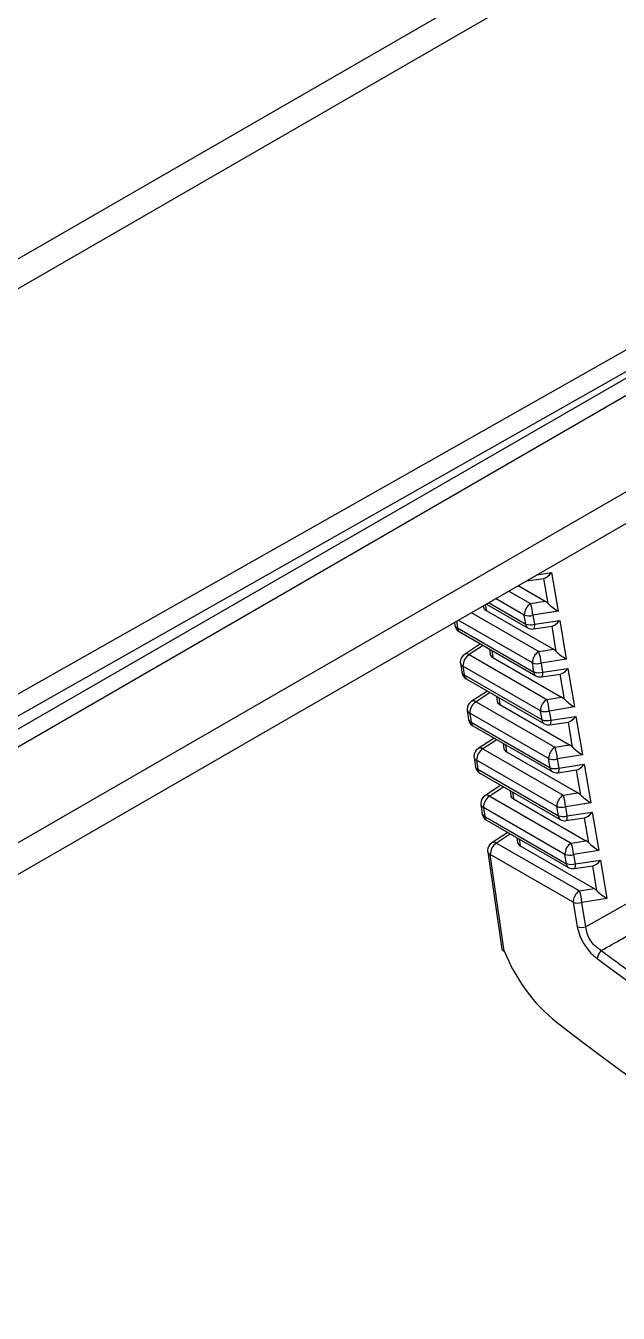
# Model space of a CAD drawing. Extents: x 7 to 113, y 1 to 87.
# Drawn here: x 78.434 to 79.092, y 64.143 to 65.572 of the extents above; entities that cross this region are included whole.
import ezdxf

# ---------------------------------------------------------------- set-up
doc = ezdxf.new("R2010")
doc.units = 0
doc.header["$MEASUREMENT"] = 0
doc.layers.add('OBJECT', color=7, linetype='CONTINUOUS')

msp = doc.modelspace()

# ---------------------------------------------------------------- linework, layer by layer
at = {"layer": 'OBJECT'}
for p, q in [((80.7464, 66.6527), (77.4344, 64.7407)), ((77.4344, 64.708), (80.7464, 66.62)), ((76.3586, 63.598), (79.1297, 65.1977)), ((79.1192, 65.1718), (76.3492, 63.5727)), ((76.353, 63.4687), (79.223, 65.1254)), ((76.3319, 63.4212), (79.2556, 65.109)), ((78.9902, 64.9557), (79.0096, 64.9585)), ((79.0019, 64.9625), (79.018, 64.9648)), ((79.0143, 64.9304), (79.0095, 64.9585)), ((79.018, 64.9648), (79.0253, 64.922)), ((78.9705, 64.9444), (78.9947, 64.9304)), ((78.9809, 64.9504), (79.011, 64.933)), ((78.9423, 64.9281), (78.9425, 64.9265)), ((78.9445, 64.9294), (78.9454, 64.9229)), ((78.9457, 64.93), (78.9915, 64.9036)), ((78.9482, 64.9315), (78.9894, 64.9077)), ((78.9877, 64.9177), (78.956, 64.936)), ((78.9947, 64.9304), (79.011, 64.933)), ((78.929, 64.9204), (79.0038, 64.8772)), ((78.9454, 64.9229), (79.0201, 64.8798)), ((78.9894, 64.9077), (78.9877, 64.9177)), ((79.0253, 64.922), (78.9973, 64.9175)), ((78.9973, 64.9175), (78.999, 64.9075)), ((78.9103, 64.9096), (78.9107, 64.9066)), ((78.9125, 64.9109), (78.9136, 64.9035)), ((78.9136, 64.9035), (78.9985, 64.8545)), ((78.9968, 64.8646), (78.9145, 64.9121)), ((78.9156, 64.8994), (79.0005, 64.8504)), ((78.9979, 64.9023), (79.0186, 64.9053)), ((78.999, 64.9075), (79.0271, 64.9116)), ((79.0233, 64.8773), (79.0186, 64.9053)), ((79.0271, 64.9116), (79.0343, 64.8689)), ((78.9393, 64.8857), (78.9213, 64.874)), ((78.9423, 64.884), (78.9267, 64.8738)), ((78.9267, 64.8738), (79.0128, 64.8241)), ((78.9492, 64.88), (78.9501, 64.8742)), ((78.9519, 64.8785), (78.953, 64.8706)), ((78.953, 64.8706), (79.0291, 64.8267)), ((79.0038, 64.8772), (79.0201, 64.8798)), ((78.9169, 64.8642), (78.9183, 64.8543)), ((79.0058, 64.8114), (78.9197, 64.8611)), ((78.9197, 64.8611), (78.9212, 64.8512)), ((78.9985, 64.8545), (78.9968, 64.8646)), ((79.0343, 64.8689), (79.0064, 64.8644)), ((79.0064, 64.8644), (79.0081, 64.8543)), ((79.0081, 64.8543), (79.0361, 64.8584)), ((79.0361, 64.8584), (79.0434, 64.8157)), ((78.9212, 64.8512), (79.0075, 64.8013)), ((78.9232, 64.847), (79.0096, 64.7972)), ((79.007, 64.8491), (79.0277, 64.8521)), ((79.0324, 64.8241), (79.0276, 64.8521)), ((78.9468, 64.8334), (78.9289, 64.8217)), ((78.9499, 64.8316), (78.9343, 64.8214)), ((78.9568, 64.8276), (78.9577, 64.8219)), ((78.9343, 64.8214), (79.0218, 64.7709)), ((78.9594, 64.8261), (78.9606, 64.8183)), ((78.9606, 64.8183), (79.0381, 64.7735)), ((79.0128, 64.8241), (79.0291, 64.8267)), ((79.0434, 64.8157), (79.0154, 64.8112)), ((78.9245, 64.8119), (78.9259, 64.8019)), ((79.0148, 64.7583), (78.9273, 64.8088)), ((78.9273, 64.8088), (78.9287, 64.7988)), ((78.9287, 64.7988), (79.0166, 64.7481)), ((79.0075, 64.8013), (79.0058, 64.8114)), ((79.0154, 64.8112), (79.0171, 64.8011)), ((79.016, 64.7959), (79.0367, 64.7989)), ((79.0171, 64.8011), (79.0452, 64.8052)), ((79.0414, 64.771), (79.0367, 64.7989)), ((79.0452, 64.8052), (79.0524, 64.7626)), ((78.9308, 64.7947), (79.0186, 64.744)), ((78.9543, 64.7811), (78.9365, 64.7694)), ((78.9574, 64.7793), (78.9419, 64.7691)), ((78.9644, 64.7753), (78.9652, 64.7696)), ((78.967, 64.7738), (78.9681, 64.766)), ((79.0218, 64.7709), (79.0381, 64.7735)), ((78.932, 64.7596), (78.9335, 64.7496)), ((79.0239, 64.7051), (78.9349, 64.7565)), ((78.9349, 64.7565), (78.9363, 64.7465)), ((78.9419, 64.7691), (79.0309, 64.7178)), ((78.9681, 64.766), (79.0472, 64.7204)), ((79.0166, 64.7481), (79.0148, 64.7583)), ((79.0524, 64.7626), (79.0244, 64.7581)), ((79.0244, 64.7581), (79.0262, 64.7479)), ((78.9363, 64.7465), (79.0256, 64.6949)), ((78.9384, 64.7423), (79.0277, 64.6908)), ((79.0251, 64.7427), (79.0458, 64.7458)), ((79.0262, 64.7479), (79.0542, 64.752)), ((79.0504, 64.7178), (79.0457, 64.7457)), ((79.0542, 64.752), (79.0615, 64.7094)), ((78.9619, 64.7288), (78.944, 64.7171)), ((78.965, 64.727), (78.9494, 64.7168)), ((78.9494, 64.7168), (79.0399, 64.6646)), ((78.972, 64.7229), (78.9728, 64.7173)), ((78.9746, 64.7214), (78.9757, 64.7137)), ((78.9757, 64.7137), (79.0562, 64.6672)), ((79.0309, 64.7178), (79.0472, 64.7204)), ((78.9396, 64.7073), (78.9411, 64.6972)), ((79.0329, 64.652), (78.9424, 64.7042)), ((78.9424, 64.7042), (78.9439, 64.6941)), ((79.0256, 64.6949), (79.0239, 64.7051)), ((79.0615, 64.7094), (79.0335, 64.7049)), ((79.0335, 64.7049), (79.0352, 64.6947)), ((79.0352, 64.6947), (79.0633, 64.6988)), ((79.0633, 64.6988), (79.0705, 64.6563)), ((78.9439, 64.6941), (79.0347, 64.6417)), ((78.946, 64.69), (79.0367, 64.6376)), ((79.0341, 64.6895), (79.0548, 64.6926)), ((79.0595, 64.6647), (79.0547, 64.6925)), ((78.9694, 64.6764), (78.9516, 64.6648)), ((78.9725, 64.6747), (78.957, 64.6645)), ((78.9796, 64.6706), (78.9804, 64.665)), ((78.957, 64.6645), (79.049, 64.6115)), ((78.9822, 64.6691), (78.9833, 64.6614)), ((78.9833, 64.6614), (79.0653, 64.6141)), ((79.0399, 64.6646), (79.0562, 64.6672)), ((79.0705, 64.6563), (79.0425, 64.6518)), ((78.9472, 64.655), (78.9628, 64.5469)), ((78.9655, 64.5447), (78.95, 64.6519)), ((79.042, 64.5988), (78.95, 64.6519)), ((79.0347, 64.6417), (79.0329, 64.652)), ((79.0425, 64.6518), (79.0443, 64.6415)), ((79.0443, 64.6415), (79.0723, 64.6456)), ((79.0723, 64.6456), (79.0795, 64.6031)), ((79.0432, 64.6363), (79.0638, 64.6394)), ((79.1676, 64.6347), (79.0562, 64.5715)), ((79.0685, 64.6115), (79.0638, 64.6393)), ((79.049, 64.6115), (79.0653, 64.6141)), ((79.042, 64.5988), (79.0466, 64.5717)), ((79.0795, 64.6031), (79.0516, 64.5986)), ((79.0562, 64.5715), (79.0516, 64.5986))]:
    msp.add_line(p, q, dxfattribs=at)
at = {"layer": 'OBJECT', "flags": 128}
for points in [[(77.3512, 64.2219), (77.5276, 64.3218), (78.2329, 64.721), (80.6956, 66.1154)], [(77.3261, 64.1829), (77.9637, 64.5441), (80.6354, 66.058)], [(78.999, 64.9075), (78.999, 64.9058), (78.9989, 64.9044), (78.9987, 64.9033), (78.9983, 64.9026), (78.9979, 64.9023), (78.9979, 64.9023)], [(79.0081, 64.8543), (79.0081, 64.8526), (79.0079, 64.8512), (79.0077, 64.8501), (79.0074, 64.8494), (79.007, 64.8491), (79.007, 64.8491)], [(79.0171, 64.8011), (79.0171, 64.7994), (79.017, 64.798), (79.0168, 64.7969), (79.0164, 64.7962), (79.016, 64.7959), (79.016, 64.7959)], [(79.0262, 64.7479), (79.0262, 64.7462), (79.026, 64.7448), (79.0258, 64.7437), (79.0255, 64.743), (79.0251, 64.7427), (79.0251, 64.7427)], [(79.0352, 64.6947), (79.0352, 64.693), (79.0351, 64.6916), (79.0349, 64.6905), (79.0345, 64.6898), (79.0341, 64.6895), (79.0341, 64.6895)], [(79.0443, 64.6415), (79.0443, 64.6398), (79.0441, 64.6384), (79.0439, 64.6373), (79.0436, 64.6366), (79.0432, 64.6363), (79.0432, 64.6363)]]:
    msp.add_lwpolyline(points, dxfattribs=at)
at = {"layer": 'OBJECT'}
for centre, radius, start, end in [((79.003, 64.9175), 0.0152, 122.7471, 179.2856), ((78.9581, 64.9162), 0.0392, 1.8844, 21.0856), ((78.9928, 64.9329), 0.016, 251.4467, 286.3884), ((78.9206, 64.908), 0.01, 188.2379, 240.0027), ((78.9149, 64.9076), 0.00428, 193.4224, 251.9599), ((78.9184, 64.9033), 0.0048, 177.5298, 235.269), ((78.9945, 64.9229), 0.016, 251.4466, 286.3876), ((78.9942, 64.9075), 0.0048, 177.5323, 235.2583), ((78.9965, 64.9122), 0.01, 240.0027, 278.2962), ((78.9268, 64.8656), 0.01, 123.1719, 180), ((78.935, 64.8609), 0.0153, 122.7501, 179.2844), ((78.9238, 64.8693), 0.00534, 57.0152, 117.8886), ((79.012, 64.8644), 0.0153, 122.7501, 179.2844), ((78.9672, 64.8631), 0.0392, 1.886, 21.0842), ((78.9268, 64.8656), 0.01, 180, 188.2379), ((78.921, 64.8652), 0.00428, 193.4225, 251.9598), ((79.0019, 64.8797), 0.016, 251.4466, 286.394), ((78.9282, 64.8557), 0.01, 188.2379, 240.0027), ((78.9225, 64.8552), 0.00428, 193.4172, 251.9562), ((78.926, 64.851), 0.0048, 177.5305, 235.2654), ((79.0036, 64.8697), 0.016, 251.447, 286.3936), ((79.0033, 64.8543), 0.0048, 177.5298, 235.269), ((79.0055, 64.859), 0.01, 240.0027, 278.2962), ((78.9344, 64.8133), 0.01, 123.1719, 180), ((78.9344, 64.8133), 0.01, 180, 188.2379), ((78.9425, 64.8086), 0.0153, 122.7479, 179.2848), ((78.9314, 64.817), 0.00534, 56.9997, 117.894), ((79.0211, 64.8112), 0.0153, 122.7501, 179.2844), ((78.9762, 64.8099), 0.0392, 1.886, 21.0842), ((78.9286, 64.8129), 0.00428, 193.4131, 251.9692), ((78.9358, 64.8033), 0.01, 188.2379, 240.0027), ((78.9301, 64.8029), 0.00428, 193.4236, 251.953), ((78.9335, 64.7986), 0.0048, 177.5281, 235.2677), ((79.0109, 64.8266), 0.016, 251.4465, 286.3941), ((79.0126, 64.8165), 0.016, 251.4465, 286.3933), ((79.0123, 64.8011), 0.0048, 177.5305, 235.2654), ((79.0146, 64.8058), 0.01, 240.0027, 278.2962), ((78.939, 64.7647), 0.00534, 57.0086, 117.8955), ((79.0301, 64.7581), 0.0153, 122.7479, 179.2848), ((78.9853, 64.7568), 0.0392, 1.8845, 21.0858), ((78.9419, 64.761), 0.01, 123.1719, 180), ((78.9419, 64.761), 0.01, 180, 188.2379), ((78.9362, 64.7606), 0.00428, 193.4203, 251.9531), ((78.9501, 64.7563), 0.0153, 122.7501, 179.2844), ((79.0199, 64.7734), 0.016, 251.4465, 286.3884), ((78.9434, 64.751), 0.01, 188.2379, 240.0027), ((78.9376, 64.7505), 0.00428, 193.4182, 251.9641), ((78.9411, 64.7463), 0.0048, 177.5367, 235.2538), ((79.0217, 64.7633), 0.016, 251.4516, 286.3883), ((79.0214, 64.7479), 0.0048, 177.5281, 235.2677), ((79.0236, 64.7526), 0.01, 240.0027, 278.2962), ((78.9495, 64.7087), 0.01, 123.1719, 180), ((78.9577, 64.704), 0.0153, 122.7501, 179.2844), ((78.9465, 64.7124), 0.00534, 57.0149, 117.8892), ((79.0391, 64.7049), 0.0153, 122.7501, 179.2844), ((78.9943, 64.7037), 0.0392, 1.886, 21.0842), ((78.9495, 64.7087), 0.01, 180, 188.2379), ((78.9438, 64.7083), 0.00428, 193.4227, 251.9596), ((79.029, 64.7203), 0.016, 251.4468, 286.3938), ((78.951, 64.6986), 0.01, 188.2379, 240.0027), ((78.9452, 64.6982), 0.00428, 193.4195, 251.9628), ((78.9487, 64.6939), 0.0048, 177.5276, 235.2682), ((79.0307, 64.7101), 0.016, 251.4469, 286.388), ((79.0304, 64.6947), 0.0048, 177.5367, 235.2538), ((79.0327, 64.6994), 0.01, 240.0027, 278.2962), ((78.9571, 64.6564), 0.01, 123.1719, 180), ((78.9571, 64.6564), 0.01, 180, 188.2379), ((78.9653, 64.6517), 0.0153, 122.7478, 179.2867), ((78.9541, 64.6601), 0.00534, 56.9918, 117.9123), ((79.0482, 64.6518), 0.0153, 122.7501, 179.2844), ((79.0033, 64.6505), 0.0392, 1.8867, 21.0836), ((78.9513, 64.656), 0.00428, 193.4205, 251.9529), ((79.038, 64.6671), 0.016, 251.4427, 286.3979), ((79.0398, 64.6569), 0.016, 251.4424, 286.3974), ((79.0395, 64.6415), 0.0048, 177.5276, 235.2682), ((79.0417, 64.6462), 0.01, 240.0027, 278.2962), ((79.0572, 64.5986), 0.0153, 122.7478, 179.2867), ((79.0471, 64.614), 0.016, 251.4518, 286.3888), ((79.0124, 64.5974), 0.0392, 1.8845, 21.0858), ((79.0517, 64.5869), 0.016, 251.4462, 286.3936), ((79.0854, 64.5335), 0.017, 136.086, 170.2344)]:
    msp.add_arc(centre, radius, start, end, dxfattribs=at)
for centre, major_axis, ratio, start_param, end_param in [((79.0155, 64.9695), (0.0077, 0.0106), 0.37214, 3.482293, 4.536705), ((79.0116, 64.9249), (-0.00685, 0.00862), 0.521027, 4.953975, 5.360236), ((79.0228, 64.9267), (0.0114, -0.0082), 0.177132, 4.007967, 5.062378), ((78.9525, 64.927), (0.0101, 0), 0.579269, 3.223988, 3.926203), ((79.0245, 64.9163), (0.0077, 0.0106), 0.37214, 3.482293, 4.536705), ((78.9601, 64.8747), (0.0101, 0), 0.579269, 3.223988, 3.926203), ((79.0206, 64.8718), (-0.00685, 0.00862), 0.521027, 4.953975, 5.360236), ((79.0318, 64.8735), (0.0114, -0.0082), 0.177132, 4.007967, 5.062378), ((79.0336, 64.8631), (0.0077, 0.0106), 0.37214, 3.482293, 4.536705), ((78.9677, 64.8224), (0.0101, 0), 0.579269, 3.223988, 3.926203), ((79.0296, 64.8186), (-0.00685, 0.00862), 0.521027, 4.953975, 5.360236), ((79.0408, 64.8204), (0.0114, -0.0082), 0.177132, 4.007967, 5.062378), ((79.0426, 64.8099), (0.0077, 0.0106), 0.37214, 3.482293, 4.536705), ((79.0387, 64.7655), (-0.00685, 0.00862), 0.521027, 4.953975, 5.360236), ((79.0499, 64.7672), (0.0114, -0.0082), 0.177132, 4.007967, 5.062378), ((78.9753, 64.7701), (0.0101, 0), 0.579269, 3.223988, 3.926203), ((79.0517, 64.7567), (0.0077, 0.0106), 0.37214, 3.482293, 4.536705), ((78.9828, 64.7178), (0.0101, 0), 0.579269, 3.223988, 3.926203), ((79.0477, 64.7123), (-0.00685, 0.00862), 0.521027, 4.953975, 5.360236), ((79.0589, 64.7141), (0.0114, -0.0082), 0.177132, 4.007967, 5.062378), ((79.0607, 64.7035), (0.0077, 0.0106), 0.37214, 3.482293, 4.536705), ((78.9904, 64.6655), (0.0101, 0), 0.579269, 3.223988, 3.926203), ((79.0568, 64.6592), (-0.00685, 0.00862), 0.521027, 4.953975, 5.360236), ((79.068, 64.6609), (0.0114, -0.0082), 0.177132, 4.007967, 5.062378), ((79.0698, 64.6503), (0.0077, 0.0106), 0.37214, 3.482293, 4.536705), ((79.0658, 64.606), (-0.00685, 0.00862), 0.521027, 4.953975, 5.360236), ((79.077, 64.6078), (0.0114, -0.0082), 0.177132, 4.007967, 5.062378), ((79.0331, 64.5441), (-0.0591, 0.0928), 0.546175, 1.229249, 2.150782), ((79.2247, 66.1049), (-1.1655, 1.8319), 0.546187, 2.178452, 2.487481), ((79.2271, 66.0523), (-1.2039, 1.8907), 0.546175, 2.150782, 2.514291)]:
    msp.add_ellipse(centre, major_axis=major_axis, ratio=ratio, start_param=start_param, end_param=end_param, dxfattribs=at)
for points, knots in [([(79.0732, 64.5453), (79.0887, 64.554), (79.1255, 64.5745), (79.1621, 64.5952), (79.1833, 64.6072)], [0, 0, 0, 0, 0.422662, 1, 1, 1, 1]), ([(79.0466, 64.5717), (79.0474, 64.5683), (79.049, 64.5615), (79.0545, 64.5511), (79.0614, 64.5424), (79.0663, 64.5383), (79.0687, 64.5364)], [0, 0, 0, 0, 0.261885, 0.524406, 0.776422, 1, 1, 1, 1]), ([(79.0732, 64.5453), (79.0706, 64.547), (79.066, 64.5501), (79.0607, 64.557), (79.0572, 64.5642), (79.0565, 64.5691), (79.0562, 64.5715)], [0, 0, 0, 0, 0.295332, 0.524714, 0.754462, 1, 1, 1, 1]), ([(78.963, 64.5469), (78.963, 64.5466), (78.963, 64.5459), (78.9641, 64.5452), (78.9651, 64.5448), (78.9655, 64.5447), (78.9655, 64.5447)], [0, 0, 0, 0, 0.270177, 0.749384, 0.969665, 1, 1, 1, 1]), ([(79.0732, 64.5453), (79.0779, 64.5418), (79.1013, 64.5243), (79.1799, 64.4682), (79.2589, 64.4179), (79.3375, 64.3729), (79.4161, 64.3296), (79.489, 64.2976), (79.5434, 64.2738)], [0, 0, 0, 0, 0.029967, 0.149857, 0.5, 0.529967, 0.649857, 1, 1, 1, 1])]:
    msp.add_open_spline(points, degree=3, knots=knots, dxfattribs=at)

doc.saveas('drawing.dxf')
